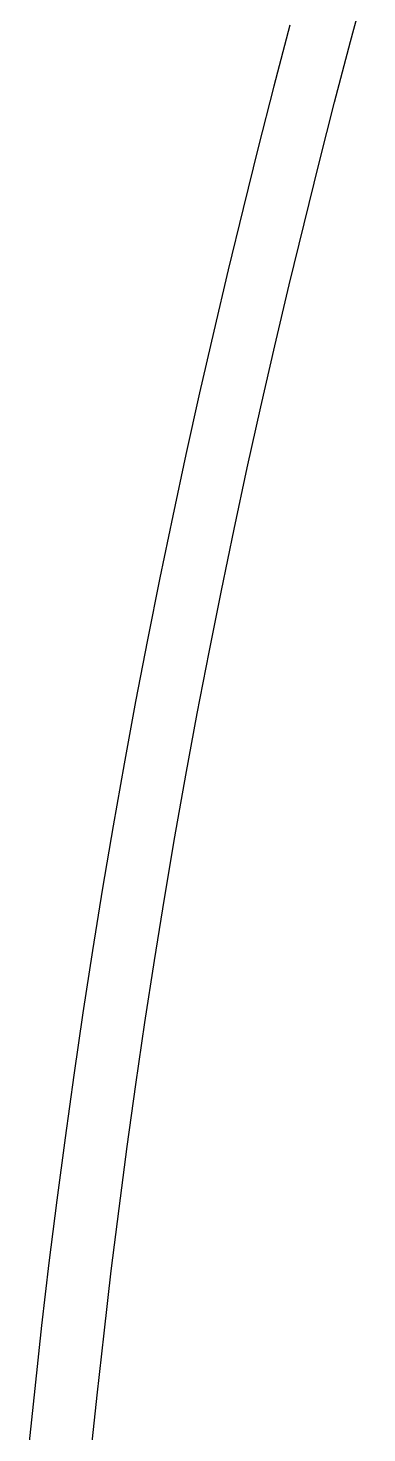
# Model space of a CAD drawing. Extents: x 708265 to 713463, y 7861946 to 7865621.
# Drawn here: x 710836.3 to 710863.3, y 7863536.2 to 7863647.9 of the extents above; entities that cross this region are included whole.
import ezdxf

# ---------------------------------------------------------------- set-up
doc = ezdxf.new("R2010")
doc.units = 0
doc.layers.add('011400xxxx006', color=5, linetype='Continuous')
doc.layers.add('011400xxxx007', color=5, linetype='Continuous')

msp = doc.modelspace()

# ---------------------------------------------------------------- linework, layer by layer
at = {"layer": '011400xxxx006'}
msp.add_lwpolyline([(710841.28, 7863534.24), (710841.8, 7863539.2), (710842.35, 7863544.15), (710842.93, 7863549.1), (710843.55, 7863554.04), (710844.2, 7863558.98), (710844.89, 7863563.92), (710845.61, 7863568.85), (710846.37, 7863573.77), (710847.17, 7863578.69), (710848, 7863583.6), (710848.87, 7863588.5), (710849.77, 7863593.4), (710850.72, 7863598.29), (710851.69, 7863603.18), (710852.71, 7863608.06), (710853.75, 7863612.93), (710854.83, 7863617.79), (710855.95, 7863622.65), (710857.09, 7863627.5), (710858.27, 7863632.35), (710859.48, 7863637.18), (710860.71, 7863642.01), (710861.98, 7863646.83), (710863.28, 7863651.65)], dxfattribs=at)
at = {"layer": '011400xxxx007'}
msp.add_lwpolyline([(710857.15, 7863648.13), (710855.88, 7863643.28), (710854.63, 7863638.42), (710853.42, 7863633.56), (710852.23, 7863628.68), (710851.08, 7863623.8), (710849.96, 7863618.91), (710848.87, 7863614.01), (710847.82, 7863609.11), (710846.8, 7863604.19), (710845.81, 7863599.27), (710844.86, 7863594.35), (710843.95, 7863589.41), (710843.08, 7863584.47), (710842.24, 7863579.52), (710841.44, 7863574.57), (710840.67, 7863569.61), (710839.94, 7863564.64), (710839.25, 7863559.67), (710838.59, 7863554.7), (710837.97, 7863549.72), (710837.38, 7863544.74), (710836.83, 7863539.75), (710836.3, 7863534.76)], dxfattribs=at)

doc.saveas('drawing.dxf')
